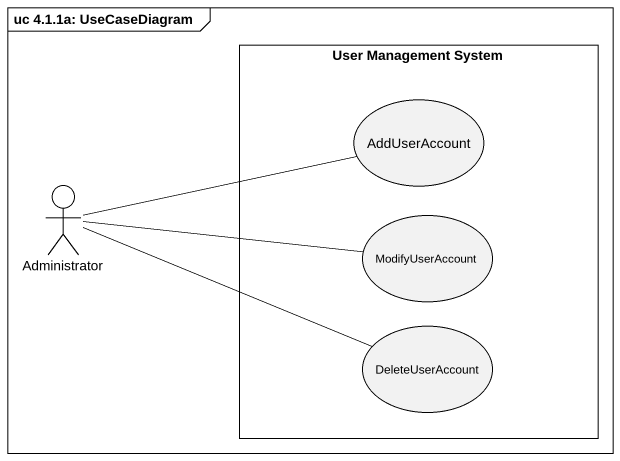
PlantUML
@startuml
mainframe uc 4.1.1a: UseCaseDiagram
rectangle "User Management System" as User_Management_System {
  usecase AddUserAccount
  usecase ModifyUserAccount
  usecase DeleteUserAccount
}
actor Administrator
Administrator -right- AddUserAccount
Administrator -right- ModifyUserAccount
Administrator -right- DeleteUserAccount
@enduml
